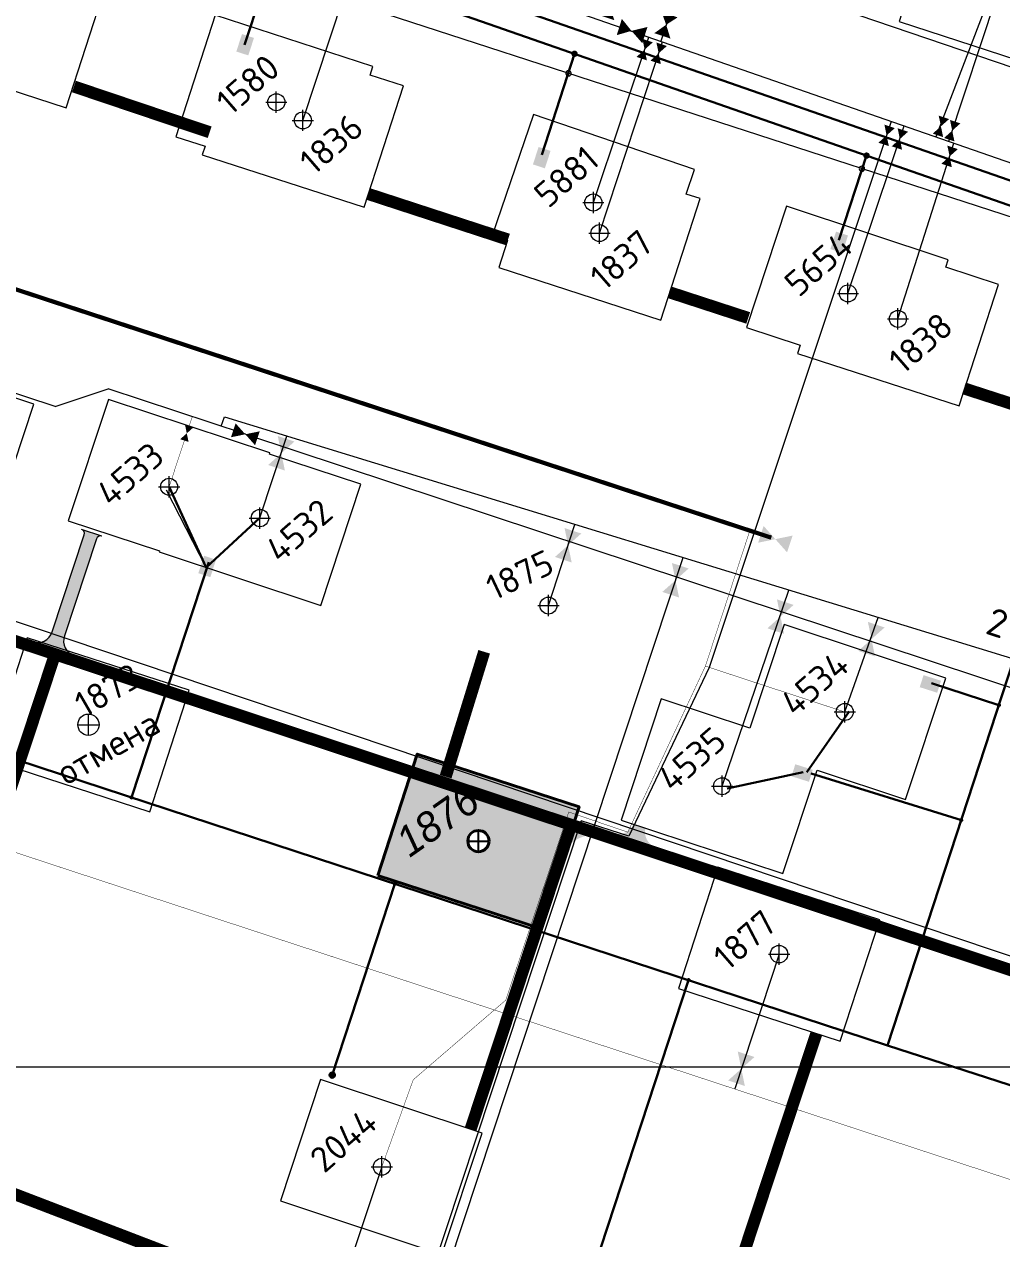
# Model space of a CAD drawing. Header units: millimetres. Extents: x 519 to 9564855, y -810 to 5021775.
# Drawn here: x 9538425 to 9538885, y 4996919 to 4997490 of the extents above; entities that cross this region are included whole.
import ezdxf
from ezdxf.enums import TextEntityAlignment as Align

# ---------------------------------------------------------------- set-up
doc = ezdxf.new("R2010")
doc.units = ezdxf.units.MM
doc.header["$LTSCALE"] = 2
doc.header["$MEASUREMENT"] = 0
doc.header["$PDMODE"] = 2
doc.header["$PDSIZE"] = 5
doc.linetypes.add('1', pattern=[0])
for name, color, linetype in [('2003-2004 Supplemental wells', 7, 'Continuous'), ('Existing roads', 41, 'Continuous'), ('GRID_PULKOVO', 7, 'Continuous'), ('Injection lines', 164, 'Continuous'), ('OilColl&Flowlines', 3, 'Continuous'), ('Stage8 wlls text', 7, 'Continuous'), ('Stage9.Color', 71, 'Continuous'), ('Скважины  2018 года', 7, 'Continuous'), ('Скважины 2017г', 221, 'Continuous'), ('Скважины на 2013 год.', 21, '1'), ('Скважины на 2020 год', 140, 'Continuous'), ('Скважины на 2021 год', 7, 'Continuous'), ('ТХ_выкидные линии 2020', 244, 'Continuous')]:
    doc.layers.add(name, color=color, linetype=linetype)
for name, color, linetype, lineweight in [('PPLINE_GAS', 4, 'GAS_LINE', 30), ('Скважины на 2022 год', 60, 'Continuous', 13), ('Скважины на 2024 год-125', 10, 'Continuous', 40), ('Электро', 1, 'Continuous', 30), ('Электроснаб', 1, 'Continuous', 18), ('Электроснабжене', 1, 'Continuous', 18)]:
    doc.layers.add(name, color=color, linetype=linetype, lineweight=lineweight)
doc.styles.add('92051501$0$STANDARD', font='simplex.shx')
doc.styles.add('Elect', font='isocpeur.ttf')
doc.styles.add('GeoApp', font='', dxfattribs={"height": 1})
doc.styles.add('Line_GUGK', font='')
doc.styles.get("Standard").update_dxf_attribs({"font": 'isocpeur.ttf', "width": 0.5})
doc.styles.get('GeoApp').set_extended_font_data('D431', italic=True)
doc.styles.get('Line_GUGK').set_extended_font_data('Bm431', italic=True)
doc.linetypes.add('g5_121_g', pattern='A,4,-0.4,["Г",GeoApp,S=1,R=0,X=0,Y=-0.5],-1.2,12', length=17.6)
doc.linetypes.add('GAS_LINE', pattern='A,0.5,-0.2,["G",92051501$0$STANDARD,S=0.1,R=0,X=-0.1,Y=-0.05],-0.05', length=0.75)

# ---------------------------------------------------------------- blocks, each defined once
blk = doc.blocks.new('92051501$0$VALVE')
at = {"layer": 'OilColl&Flowlines'}
for points in [[(-5.97, -3.45), (-5.97, 3.45), (0, 0)], [(5.97, -3.45), (0, 0), (5.97, 3.45)]]:
    blk.add_solid(points, dxfattribs=at)

msp = doc.modelspace()

# ---------------------------------------------------------------- hatches: boundary and pattern name
at = {"layer": 'Existing roads', "lineweight": 0}
h = msp.add_hatch(color=256, dxfattribs=at)
edge = h.paths.add_edge_path()
edge.add_arc((9538431.25455, 4997206.84439), 7.5, 251.691556, 341.691556)
edge.add_line((9538438.37489, 4997204.4884), (9538453.44642, 4997250.03797))
edge.add_arc((9538451.54769, 4997250.66619), 1.99996, 341.692751, 431.691556)
edge.add_line((9538452.17594, 4997252.56491), (9538461.67196, 4997249.42285))
edge.add_arc((9538461.04369, 4997247.52409), 2, 71.6915564, 161.6915563)
edge.add_line((9538459.14493, 4997248.15235), (9538444.07343, 4997202.60286))
edge.add_arc((9538451.19378, 4997200.24686), 7.5, 161.691556, 251.691556)
edge.add_line((9538448.83778, 4997193.12652), (9538428.89856, 4997199.72405))
h = msp.add_hatch(color=256, dxfattribs=at)
h.paths.add_polyline_path([(9538679.30802, 4997104.29392), (9538677.72078, 4997104.89068, 0.155118741), (9538673.18813, 4997114.4277), (9538681.74373, 4997111.67455)])
h.paths.add_polyline_path([(9538680.83373, 4997103.72029), (9538679.30802, 4997104.29392), (9538681.74373, 4997111.67455), (9538690.53966, 4997108.84407, 0.161550784)])
msp.add_hatch(color=256, dxfattribs=at).paths.add_polyline_path([(9538722.14047, 4997103.17615, -0.406846034), (9538717.31897, 4997112.47219), (9538711.61817, 4997114.35848, -0.406846034), (9538702.20351, 4997109.77293)])
at = {"layer": 'Скважины на 2024 год-125', "linetype": 'ByBlock', "lineweight": 0, "true_color": 0xadddf7}
h = msp.add_hatch(color=141, dxfattribs=at)
h.dxf.hatch_style = 1
h.paths.add_polyline_path([(9538686.01277, 4997122.27102), (9538609.92825, 4997146.99238), (9538591.38723, 4997089.92898), (9538667.47175, 4997065.20762)])
h.paths.add_polyline_path([(9538643.7, 4997106.1, -1), (9538633.7, 4997106.1, -1)], flags=16)
at = {"layer": 'Электро'}
for points in [[(9538524.90066, 4997477.14378), (9538530.52303, 4997475.31772), (9538533.18517, 4997483.51436), (9538527.56279, 4997485.34042)], [(9538664.30879, 4997424.08761), (9538669.93116, 4997422.26155), (9538672.5933, 4997430.45819), (9538666.97093, 4997432.28425)], [(9538804.12202, 4997384.31187), (9538809.74439, 4997382.48581), (9538812.40653, 4997390.68245), (9538806.78416, 4997392.50851)], [(9538507.05755, 4997232.02627), (9538512.66978, 4997230.16928), (9538515.37701, 4997238.35114), (9538509.76477, 4997240.20812)]]:
    msp.add_hatch(color=256, dxfattribs=at).paths.add_polyline_path(points)
at = {"layer": 'Электро', "ltscale": 7.5}
for points in [[(9538847.91272, 4997184.08357), (9538846.11696, 4997178.45145), (9538854.32781, 4997175.83347), (9538856.12358, 4997181.46559)], [(9538787.63864, 4997142.22876), (9538785.84288, 4997136.59663), (9538794.05373, 4997133.97866), (9538795.8495, 4997139.61078)]]:
    msp.add_hatch(color=256, dxfattribs=at).paths.add_polyline_path(points)
at = {"layer": 'Электро'}
h = msp.add_hatch(color=256, dxfattribs=at)
edge = h.paths.add_edge_path()
edge.add_arc((9538569.99702, 4996996.15797), 1.2343, 0, 360)
at = {"layer": 'Электроснаб', "lineweight": 0}
for points in [[(9538524.90066, 4997477.14378), (9538530.52303, 4997475.31772), (9538533.18517, 4997483.51436), (9538527.56279, 4997485.34042)], [(9538664.30879, 4997424.08761), (9538669.93116, 4997422.26155), (9538672.5933, 4997430.45819), (9538666.97093, 4997432.28425)], [(9538804.12202, 4997384.31187), (9538809.74439, 4997382.48581), (9538812.40653, 4997390.68245), (9538806.78416, 4997392.50851)], [(9538507.05755, 4997232.02627), (9538512.66978, 4997230.16928), (9538515.37701, 4997238.35114), (9538509.76477, 4997240.20812)]]:
    msp.add_hatch(color=1, dxfattribs=at).paths.add_polyline_path(points)
at = {"layer": 'Электроснаб', "lineweight": 0, "ltscale": 7.5}
for points in [[(9538847.91272, 4997184.08357), (9538846.11696, 4997178.45145), (9538854.32781, 4997175.83347), (9538856.12358, 4997181.46559)], [(9538787.63864, 4997142.22876), (9538785.84288, 4997136.59663), (9538794.05373, 4997133.97866), (9538795.8495, 4997139.61078)]]:
    msp.add_hatch(color=1, dxfattribs=at).paths.add_polyline_path(points)
at = {"layer": 'Электроснаб', "lineweight": 0}
h = msp.add_hatch(color=1, dxfattribs=at)
edge = h.paths.add_edge_path()
edge.add_arc((9538569.99702, 4996996.15797), 1.2343, 0, 360)
at = {"layer": 'Электроснабжене', "lineweight": 0}
for points in [[(9538524.90066, 4997477.14378), (9538530.52303, 4997475.31772), (9538533.18517, 4997483.51436), (9538527.56279, 4997485.34042)], [(9538664.30879, 4997424.08761), (9538669.93116, 4997422.26155), (9538672.5933, 4997430.45819), (9538666.97093, 4997432.28425)], [(9538804.12202, 4997384.31187), (9538809.74439, 4997382.48581), (9538812.40653, 4997390.68245), (9538806.78416, 4997392.50851)], [(9538507.05755, 4997232.02627), (9538512.66978, 4997230.16928), (9538515.37701, 4997238.35114), (9538509.76477, 4997240.20812)]]:
    msp.add_hatch(color=1, dxfattribs=at).paths.add_polyline_path(points)
at = {"layer": 'Электроснабжене', "lineweight": 0, "ltscale": 7.5}
for points in [[(9538847.91272, 4997184.08357), (9538846.11696, 4997178.45145), (9538854.32781, 4997175.83347), (9538856.12358, 4997181.46559)], [(9538787.63864, 4997142.22876), (9538785.84288, 4997136.59663), (9538794.05373, 4997133.97866), (9538795.8495, 4997139.61078)]]:
    msp.add_hatch(color=1, dxfattribs=at).paths.add_polyline_path(points)
at = {"layer": 'Электроснабжене', "lineweight": 0}
h = msp.add_hatch(color=1, dxfattribs=at)
edge = h.paths.add_edge_path()
edge.add_arc((9538569.99702, 4996996.15797), 1.2343, 0, 360)

# ---------------------------------------------------------------- linework, layer by layer
at = {"layer": '2003-2004 Supplemental wells', "color": 0, "linetype": 'ByBlock', "lineweight": 0}
msp.add_lwpolyline([(9538766.23541, 4997159.19898), (9538724.63745, 4997172.96299), (9538705.78202, 4997115.9776), (9538781.76255, 4997090.83702), (9538797.86458, 4997139.50103)], dxfattribs=at)
msp.add_circle((9538753.2, 4997131.9), 4, dxfattribs=at)
at = {"layer": '2003-2004 Supplemental wells', "color": 0, "linetype": 'ByBlock', "lineweight": 0, "ltscale": 80}
msp.add_point((9538753.2, 4997131.9), dxfattribs=at)
at = {"layer": 'Existing roads', "color": 4, "lineweight": 0}
msp.add_line((9538461.67196, 4997249.42285), (9538452.17594, 4997252.56491), dxfattribs=at)
at = {"layer": 'Existing roads', "lineweight": 0}
msp.add_line((9538697.66433, 4997107.54338), (9538717.60356, 4997100.94585), dxfattribs=at)
at = {"layer": 'Existing roads', "lineweight": 0, "const_width": 5.7, "flags": 128}
for points in [[(9538448.53718, 4997460.70456), (9538512.34373, 4997439.20727)], [(9538587.03088, 4997410.17073), (9538652.57785, 4997388.78298)], [(9538728.63172, 4997363.96686), (9538765.49151, 4997351.93963)], [(9538866.87722, 4997318.85782), (9538925.7494, 4997299.79281)], [(9538355.23252, 4996938.69259), (9538439.60859, 4997193.70699)], [(9538623.28741, 4997136.40725), (9538641.39491, 4997195.07036)], [(9538688.85808, 4996837.37637), (9537811.33173, 4997173.9528)], [(9538635.00102, 4996970.71478), (9538682.28196, 4997113.61459)], [(9538730.32668, 4996812.59232), (9538797.54663, 4997015.75489)]]:
    msp.add_lwpolyline(points, dxfattribs=at)
at = {"layer": 'Existing roads', "lineweight": 0, "const_width": 5.7, "elevation": 0.00005, "flags": 128}
msp.add_lwpolyline([(9539052.715, 4996991.34004), (9538067.08161, 4997317.07208)], dxfattribs=at)
at = {"layer": 'Existing roads', "lineweight": 0, "flags": 128}
for points in [[(9538428.89856, 4997199.72405, 0.414213562), (9538438.37489, 4997204.4884), (9538453.44642, 4997250.03797, 0.414207454), (9538452.17594, 4997252.56491, 0.414207454)], [(9538461.67196, 4997249.42285, 0.414213562), (9538459.14493, 4997248.15235), (9538444.07343, 4997202.60286, 0.414213562), (9538448.83778, 4997193.12652)]]:
    msp.add_lwpolyline(points, format="xyb", dxfattribs=at)
at = {"layer": 'GRID_PULKOVO', "lineweight": 0}
msp.add_line((9533000, 4997000), (9548000, 4997000), dxfattribs=at)
at = {"layer": 'Injection lines', "lineweight": 0, "const_width": 2}
msp.add_lwpolyline([(9538776.33571, 4997248.70458), (9537615.6552, 4997630.11949)], dxfattribs=at)
at = {"layer": 'Injection lines', "color": 3, "linetype": 'ByBlock', "lineweight": 0, "ltscale": 50, "const_width": 0.2}
msp.add_lwpolyline([(9538493.3, 4997272.6), (9538504.19566, 4997305.52916)], dxfattribs=at)
at = {"layer": 'Injection lines', "linetype": 'ByBlock', "lineweight": 0, "ltscale": 50, "const_width": 0.2}
for points in [[(9538745.37337, 4997188.33292), (9538766.2601, 4997252.01556)], [(9538708.89234, 4997110.31632), (9538745.37337, 4997188.33292)], [(9538810.9, 4997166.8), (9538745.33706, 4997188.34485)], [(9538708.89234, 4997110.31632), (9538681.1562, 4997119.79147), (9538651.56587, 4997031.41522), (9538608.05415, 4996993.97195), (9538593.3, 4996953.1)]]:
    msp.add_lwpolyline(points, dxfattribs=at)
at = {"layer": 'Injection lines', "lineweight": 0}
for points in [[(9538770.14566, 4997246.32292), (9538772.74543, 4997254.18003), (9538778.25, 4997248)], [(9538783.75457, 4997241.81998), (9538778.25, 4997248), (9538786.35434, 4997249.67709)]]:
    msp.add_solid(points, dxfattribs=at)
at = {"layer": 'OilColl&Flowlines', "linetype": 'ByBlock', "lineweight": 0, "ltscale": 50}
for p, q in [((9538620.593, 4997561.351, -23.536), (9538889.93829, 4997469.58686, -24.46939)), ((9538529.13435, 4997297.2774), (9539168.21536, 4997085.81707))]:
    msp.add_line(p, q, dxfattribs=at)
at = {"layer": 'OilColl&Flowlines', "lineweight": 0}
for p, q in [((9538439.71685, 4997310.30133), (9537713.81093, 4997550.49045)), ((9538529.13435, 4997297.2774), (9538464.71837, 4997318.59148)), ((9538753.2, 4997131.9), (9538784.66672, 4997224.05209))]:
    msp.add_line(p, q, dxfattribs=at)
at = {"layer": 'OilColl&Flowlines', "lineweight": 0, "ltscale": 50}
msp.add_line((9538743.5, 4997540.2), (9538724.37681, 4997481.94971), dxfattribs=at)
at = {"layer": 'OilColl&Flowlines', "linetype": 'ByBlock', "lineweight": 0}
for p, q in [((9538625.24429, 4997516.42147), (9538970.37507, 4997396.40774)), ((9538883.7, 4997515.40001), (9538853.6368, 4997437.00161)), ((9537986.38364, 4997355.71008), (9539129.49348, 4996971.03707)), ((9538517.82296, 4997301.02013), (9538519.28811, 4997305.44813)), ((9538519.28811, 4997305.44813), (9539174.44826, 4997104.4996)), ((9538536, 4997258), (9538548.71344, 4997296.42289)), ((9538810.9, 4997166.8), (9538826.57049, 4997211.1995)), ((9538593.3, 4996953.1), (9538544.7215, 4996807.09145))]:
    msp.add_line(p, q, dxfattribs=at)
at = {"layer": 'OilColl&Flowlines', "color": 3, "linetype": 'ByBlock', "lineweight": 0}
msp.add_line((9538439.71685, 4997310.30133), (9538464.71837, 4997318.59148), dxfattribs=at)
at = {"layer": 'OilColl&Flowlines', "color": 3, "linetype": 'ByBlock', "lineweight": 0, "ltscale": 5}
msp.add_line((9538587.17953, 4996793.04286), (9538734.84857, 4997239.33214), dxfattribs=at)
at = {"layer": 'OilColl&Flowlines', "lineweight": 0}
for points in [[(9538698.76443, 4997493.1603, 8, 0, 0), (9538700.53529, 4997498.38688, 0, 8, 0), (9538702.14608, 4997503.14098, 8, 8, 0)], [(9538725.15759, 4997484.4956, 8, 0, 0), (9538726.92845, 4997489.72217, 0, 8, 0), (9538728.53924, 4997494.47627, 8, 8, 0)], [(9538716.92972, 4997484.86186, 8, 0, 0), (9538710.62695, 4997486.85336, 0, 8, 0), (9538704.91217, 4997488.65907, 8, 8, 0)]]:
    msp.add_lwpolyline(points, format="xyseb", dxfattribs=at)
at = {"layer": 'OilColl&Flowlines', "linetype": 'ByBlock', "lineweight": 0, "ltscale": 50}
msp.add_lwpolyline([(9538832.73827, 4997444.26874), (9538747.09159, 4997187.76829), (9538709.3918, 4997108.42352), (9538687.02873, 4997115.60868), (9538580.97665, 4996795.09528)], dxfattribs=at)
at = {"layer": 'OilColl&Flowlines', "color": 3, "linetype": 'ByBlock', "lineweight": 0, "ltscale": 80, "const_width": 0.2}
msp.add_lwpolyline([(9537952.93948, 4997254.67694), (9539038.26846, 4996897.87866)], dxfattribs=at)
at = {"layer": 'OilColl&Flowlines', "lineweight": 0}
for points in [[(9538720.6763, 4997481.4684), (9538716.82593, 4997478.03886), (9538715.78105, 4997483.08815)], [(9538727.25318, 4997479.72607), (9538723.40281, 4997476.29653), (9538722.35793, 4997481.34582)], [(9538717.87081, 4997472.98957), (9538712.97556, 4997474.60932), (9538716.82593, 4997478.03886)], [(9538724.44769, 4997471.24725), (9538719.55244, 4997472.867), (9538723.40281, 4997476.29653)], [(9538859.92611, 4997445.41649), (9538856.07574, 4997441.98695), (9538855.03086, 4997447.03624)], [(9538834.40341, 4997441.15382), (9538830.55304, 4997437.72428), (9538829.50816, 4997442.77357)], [(9538840.62826, 4997439.46094), (9538836.77789, 4997436.0314), (9538835.73301, 4997441.08069)], [(9538857.12062, 4997436.93767), (9538852.22537, 4997438.55742), (9538856.07574, 4997441.98695)], [(9538862.43105, 4997434.90129), (9538857.5358, 4997436.52104), (9538861.38617, 4997439.95058)], [(9538865.23654, 4997443.38012), (9538861.38617, 4997439.95058), (9538860.34129, 4997444.99987)], [(9538831.59792, 4997432.67499), (9538826.70267, 4997434.29474), (9538830.55304, 4997437.72428)], [(9538837.82277, 4997430.98212), (9538832.92752, 4997432.60187), (9538836.77789, 4997436.0314)], [(9538864.00712, 4997431.27634), (9538860.15675, 4997427.84681), (9538859.11187, 4997432.89609)], [(9538861.20163, 4997422.79752), (9538856.30638, 4997424.41727), (9538860.15675, 4997427.84681)], [(9538502.44794, 4997293.67802), (9538498.51939, 4997294.97791), (9538501.6094, 4997297.73019)], [(9538504.69941, 4997300.48248), (9538501.6094, 4997297.73019), (9538500.77086, 4997301.78236)], [(9538778.99597, 4997219.71636), (9538786.85308, 4997217.11659), (9538780.67306, 4997211.61202)], [(9538774.49303, 4997206.10746), (9538780.67306, 4997211.61202), (9538782.35014, 4997203.50768)], [(9538760.57209, 4997007.25309), (9538768.42919, 4997004.65331), (9538762.24917, 4996999.14875)], [(9538756.06915, 4996993.64418), (9538762.24917, 4996999.14875), (9538763.92625, 4996991.04441)]]:
    msp.add_solid(points, dxfattribs=at)
at = {"layer": 'OilColl&Flowlines', "linetype": 'ByBlock', "lineweight": 0}
for points in [[(9538544.36796, 4997296.46274), (9538552.22506, 4997293.86296), (9538546.04504, 4997288.3584)], [(9538539.86502, 4997282.85383), (9538546.04504, 4997288.3584), (9538547.72212, 4997280.25406)], [(9538679.17095, 4997253.24613), (9538687.02806, 4997250.64636), (9538680.84803, 4997245.14179)], [(9538674.66801, 4997239.63723), (9538680.84803, 4997245.14179), (9538682.52512, 4997237.03745)], [(9538729.63478, 4997236.80685), (9538737.49188, 4997234.20707), (9538731.31186, 4997228.70251)], [(9538725.13183, 4997223.19794), (9538731.31186, 4997228.70251), (9538732.98894, 4997220.59816)], [(9538821.75084, 4997209.09744), (9538829.60794, 4997206.49767), (9538823.42792, 4997200.9931)], [(9538817.24789, 4997195.48853), (9538823.42792, 4997200.9931), (9538825.105, 4997192.88876)]]:
    msp.add_solid(points, dxfattribs=at)
at = {"layer": 'PPLINE_GAS', "linetype": 'g5_121_g'}
msp.add_lwpolyline([(9534778.5479, 4998536.78098), (9534874.18051, 4998503.20616), (9535072.84513, 4998402.39372), (9535451.90206, 4998298.75678), (9537303.35592, 4997704.5983), (9537377.97521, 4997927.57471), (9538200.14956, 4997654.43587), (9538214.55082, 4997649.50142), (9538234.24131, 4997643.04917), (9538590.1015, 4997520.55902), (9539125.3331, 4997334.13457), (9539210.91174, 4997304.42884), (9539345.38339, 4997257.75155), (9539456.46224, 4997220.86465), (9539620.38329, 4997166.42999), (9539867.53158, 4997084.35735), (9540014.59686, 4997034.46686), (9540009.45675, 4997018.26256), (9541300.177, 4996571.493), (9541398.857, 4996623.815), (9541532.03867, 4997015.00349), (9541563.89422, 4997108.93401), (9541575.96726, 4997105.29839)], dxfattribs=at)
at = {"layer": 'Stage8 wlls text', "color": 0, "linetype": 'ByBlock', "lineweight": 0}
for points in [[(9538488.75241, 4997242.49256), (9538488.58202, 4997241.9776), (9538564.56254, 4997216.83702), (9538583.41798, 4997273.82241), (9538540.54759, 4997288.00745)], [(9538797.86458, 4997139.50103), (9538839.46254, 4997125.73702), (9538858.31798, 4997182.72241), (9538782.33745, 4997207.86299), (9538766.23541, 4997159.19898)]]:
    msp.add_lwpolyline(points, dxfattribs=at)
msp.add_lwpolyline([(9538545.58202, 4996937.0776), (9538621.56255, 4996911.93702), (9538640.41798, 4996968.92241), (9538564.43745, 4996994.06299)], close=True, dxfattribs=at)
for centre, radius in [((9538536, 4997257.9), 4.0951), ((9538810.9, 4997166.8), 4), ((9538593.3, 4996953.1), 4)]:
    msp.add_circle(centre, radius, dxfattribs=at)
at = {"layer": 'Stage8 wlls text', "color": 0, "linetype": 'ByBlock', "lineweight": 0, "ltscale": 25}
msp.add_point((9538536, 4997257.9), dxfattribs=at)
at = {"layer": 'Stage8 wlls text', "color": 0, "linetype": 'ByBlock', "lineweight": 0}
msp.add_point((9538810.9, 4997166.8), dxfattribs=at)
at = {"layer": 'Stage8 wlls text', "color": 0, "linetype": 'ByBlock', "lineweight": 0, "ltscale": 80}
msp.add_point((9538593.3, 4996953.1), dxfattribs=at)
at = {"layer": 'Stage9.Color', "color": 0, "linetype": 'ByBlock', "lineweight": 0}
msp.add_lwpolyline([(9538540.54759, 4997288.00745), (9538540.71798, 4997288.52241), (9538464.73745, 4997313.66299), (9538445.88202, 4997256.6776), (9538488.75241, 4997242.49256)], dxfattribs=at)
msp.add_circle((9538493.3, 4997272.6), 4, dxfattribs=at)
at = {"layer": 'Stage9.Color', "color": 0, "linetype": 'ByBlock', "lineweight": 0, "ltscale": 80}
msp.add_point((9538493.3, 4997272.6), dxfattribs=at)
at = {"layer": 'Скважины  2018 года', "color": 0, "linetype": 'ByBlock', "lineweight": 0}
msp.add_lwpolyline([(9538334.89031, 4997279.61537), (9538410.82396, 4997254.4344), (9538429.70969, 4997311.38463), (9538353.77604, 4997336.5656)], close=True, dxfattribs=at)
at = {"layer": 'Скважины 2017г', "color": 3, "linetype": 'ByBlock', "lineweight": 0, "ltscale": 5}
msp.add_lwpolyline([(9538780, 4997053), (9538759.16799, 4996989.63201)], dxfattribs=at)
at = {"layer": 'Скважины на 2013 год.', "color": 3, "linetype": 'ByBlock', "lineweight": 0, "ltscale": 5}
for p, q in [((9538556.2, 4997444.8), (9538584.24082, 4997530.01988)), ((9538883.7, 4997507.4), (9538859.58537, 4997434.93309)), ((9538695.6, 4997391.8), (9538725.17196, 4997481.67321)), ((9538835.9, 4997351.5), (9538862.12735, 4997434.04916))]:
    msp.add_line(p, q, dxfattribs=at)
at = {"layer": 'Скважины на 2013 год.', "color": 0, "linetype": 'ByBlock', "lineweight": 0}
msp.add_lwpolyline([(9538368.80309, 4997475.38266), (9538444.91178, 4997450.73582), (9538463.39691, 4997507.81734), (9538387.28822, 4997532.46418)], close=True, dxfattribs=at)
for points in [[(9538838.8176, 4997498.63862), (9538836.40309, 4997491.18266), (9538912.51178, 4997466.53582), (9538930.99691, 4997523.61734), (9538928.80354, 4997524.32764)], [(9538510.21963, 4997432.63456), (9538508.90309, 4997428.58266), (9538585.01178, 4997403.93582), (9538603.49691, 4997461.01734), (9538587.81333, 4997466.09627)], [(9538652.40718, 4997388.27959), (9538648.30309, 4997375.58266), (9538724.41178, 4997350.93582), (9538742.89691, 4997408.01734), (9538736.31979, 4997410.14726)], [(9538789.87998, 4997339.14315), (9538788.60309, 4997335.28266), (9538864.71178, 4997310.63582), (9538883.19691, 4997367.71734), (9538858.36406, 4997375.75915)]]:
    msp.add_lwpolyline(points, dxfattribs=at)
for centre in [(9538556.2, 4997444.8), (9538695.6, 4997391.8), (9538835.9, 4997351.5)]:
    msp.add_circle(centre, 4, dxfattribs=at)
for p in [(9538556.2, 4997444.8), (9538695.6, 4997391.8), (9538835.9, 4997351.5)]:
    msp.add_point(p, dxfattribs=at)
at = {"layer": 'Скважины на 2020 год', "color": 0, "linetype": 'ByBlock', "lineweight": 0}
for points in [[(9538736.31979, 4997410.14726), (9538740.25818, 4997421.63437), (9538664.56671, 4997447.53423), (9538645.14182, 4997390.76563), (9538652.40718, 4997388.27959)], [(9538858.36406, 4997375.75915), (9538859.51798, 4997379.32241), (9538783.53745, 4997404.46299), (9538764.68202, 4997347.4776), (9538789.87998, 4997339.14315)]]:
    msp.add_lwpolyline(points, dxfattribs=at)
for centre in [(9538692.7, 4997406.2), (9538812.4, 4997363.5)]:
    msp.add_circle(centre, 4, dxfattribs=at)
for p in [(9538692.7, 4997406.2), (9538812.4, 4997363.5)]:
    msp.add_point(p, dxfattribs=at)
at = {"layer": 'Скважины на 2021 год', "color": 3, "linetype": 'ByBlock', "lineweight": 0, "ltscale": 50}
msp.add_line((9538671.6, 4997216.8), (9538684.01891, 4997254.92245), dxfattribs=at)
at = {"layer": 'Скважины на 2021 год', "lineweight": 0}
for points in [[(9538408.08723, 4997144.62898), (9538484.17175, 4997119.90762), (9538502.71277, 4997176.97102), (9538426.62825, 4997201.69238)], [(9538732.68723, 4997036.82898), (9538808.77175, 4997012.10762), (9538827.31277, 4997069.17102), (9538751.22825, 4997093.89238)]]:
    msp.add_lwpolyline(points, close=True, dxfattribs=at)
at = {"layer": 'Скважины на 2021 год', "color": 0, "linetype": 'ByBlock', "lineweight": 0}
msp.add_circle((9538671.6, 4997216.8), 4, dxfattribs=at)
at = {"layer": 'Скважины на 2021 год', "lineweight": 0}
for centre, radius in [((9538455.4, 4997160.8), 5), ((9538780, 4997053), 4.1)]:
    msp.add_circle(centre, radius, dxfattribs=at)
at = {"layer": 'Скважины на 2021 год', "color": 0, "linetype": 'ByBlock', "lineweight": 0}
msp.add_point((9538671.6, 4997216.8), dxfattribs=at)
at = {"layer": 'Скважины на 2021 год', "lineweight": 0}
for p in [(9538455.4, 4997160.8), (9538780, 4997053)]:
    msp.add_point(p, dxfattribs=at)
at = {"layer": 'Скважины на 2022 год', "color": 0, "lineweight": 0}
msp.add_line((9538587.81333, 4997466.09627), (9538589.11066, 4997470.08905), dxfattribs=at)
at = {"layer": 'Скважины на 2022 год', "color": 0, "linetype": 'ByBlock', "lineweight": 0}
msp.add_lwpolyline([(9538589.11066, 4997470.08905), (9538514.92825, 4997494.19238), (9538496.38723, 4997437.12898), (9538510.21566, 4997432.63585), (9538510.21566, 4997432.63585)], dxfattribs=at)
msp.add_circle((9538543.7, 4997453.3), 4, dxfattribs=at)
msp.add_point((9538543.7, 4997453.3), dxfattribs=at)
at = {"layer": 'Скважины на 2024 год-125'}
msp.add_lwpolyline([(9538591.38723, 4997089.92898), (9538667.47175, 4997065.20762), (9538686.01277, 4997122.27102), (9538609.92825, 4997146.99238)], close=True, dxfattribs=at)
at = {"layer": 'Скважины на 2024 год-125', "ltscale": 50}
msp.add_circle((9538638.7, 4997106.1), 5, dxfattribs=at)
at = {"layer": 'Скважины на 2024 год-125', "lineweight": 25}
msp.add_point((9538638.7, 4997106.1), dxfattribs=at)
at = {"layer": 'ТХ_выкидные линии 2020', "color": 3, "lineweight": 0}
for p, q in [((9538692.7, 4997406.2), (9538718.796, 4997483.89035)), ((9538812.4, 4997363.5), (9538838.83085, 4997442.15015))]:
    msp.add_line(p, q, dxfattribs=at)
at = {"layer": 'Электро'}
for p, q in [((9539108.67465, 4997327.94565), (9537954.35673, 4997730.47267)), ((9538543.36278, 4997525.07791, -96.49293), (9538528.7841, 4997480.20934, -96.49293)), ((9538683.87188, 4997476.08039), (9538668.55764, 4997428.5621, -96.49293)), ((9538821.11209, 4997428.22279), (9538808.03978, 4997388.44045, -96.49293))]:
    msp.add_line(p, q, dxfattribs=at)
at = {"layer": 'Электро', "ltscale": 0.05}
msp.add_line((9537778.67851, 4997354.94008), (9538492.84013, 4997121.03607, 0), dxfattribs=at)
at = {"layer": 'Электро', "ltscale": 0.5}
for p, q in [((9538510.73071, 4997234.73956, 0), (9538493.3, 4997272.6)), ((9538510.73071, 4997234.73956, 0), (9538536.00032, 4997257.99046, 0)), ((9538475.64014, 4997126.66945, 0), (9538511.95416, 4997237.1888))]:
    msp.add_line(p, q, dxfattribs=at)
at = {"layer": 'Электро', "ltscale": 7.5}
for p, q in [((9538906.02579, 4997239.81282, 0), (9538831.04351, 4997010.07434, 0)), ((9538865.76431, 4997115.90085, 0), (9538795.13278, 4997137.88056)), ((9538492.84013, 4997121.03607, 0), (9538831.04351, 4997010.07434, 0)), ((9538569.99702, 4996996.15797), (9538599.42031, 4997086.068, 0)), ((9538668.22008, 4996830.21695, 0), (9538737.47938, 4997040.77196, 0)), ((9538831.04351, 4997010.07434, 0), (9538961.2345, 4996967.77273, 0))]:
    msp.add_line(p, q, dxfattribs=at)
at = {"layer": 'Электро', "ltscale": 25}
msp.add_line((9538851.66513, 4997180.34749), (9538883.32269, 4997169.99865, 0), dxfattribs=at)
at = {"layer": 'Электро', "ltscale": 2}
for p, q in [((9538793.06587, 4997138.48366), (9538812.99193, 4997166.99)), ((9538755.62557, 4997130.87578), (9538791.39105, 4997138.49268))]:
    msp.add_line(p, q, dxfattribs=at)
at = {"layer": 'Электро', "const_width": 1.5}
for points in [[(9538684.10365, 4997476.79368, 1), (9538683.64012, 4997475.3671, 1)], [(9538821.34385, 4997428.93608, 1), (9538820.88032, 4997427.5095, 1)]]:
    msp.add_lwpolyline(points, format="xyb", close=True, dxfattribs=at)
at = {"layer": 'Электро'}
msp.add_circle((9538569.99702, 4996996.15797), 1.2343, dxfattribs=at)
for centre, start, end in [((9538883.32269, 4997169.99865, 0), 162, 342), ((9538883.32269, 4997169.99865, 0), 342, 162), ((9538475.64014, 4997126.66945, 0), 161.9999999, 341.9999999), ((9538475.64014, 4997126.66945, 0), 341.9999999, 161.9999999), ((9538865.6007, 4997115.95424, 0), 162, 342), ((9538865.6007, 4997115.95424, 0), 342, 162), ((9538599.42031, 4997086.068, 0), 162, 342), ((9538599.42031, 4997086.068, 0), 342, 162), ((9538737.47938, 4997040.77196, 0), 162, 342), ((9538737.47938, 4997040.77196, 0), 342, 162)]:
    msp.add_arc(centre, 0.5, start, end, dxfattribs=at)
at = {"layer": 'Электроснаб', "color": 1, "lineweight": 0}
for p, q in [((9539108.67465, 4997327.94565), (9537920.27956, 4997714.07862)), ((9538539.40954, 4997512.91109, -96.49293), (9538528.7841, 4997480.20934, -96.49293)), ((9538681.01464, 4997466.90081, -96.49293), (9538668.55764, 4997428.5621, -96.49293)), ((9538818.96888, 4997422.07676, -96.49293), (9538808.03978, 4997388.44045, -96.49293))]:
    msp.add_line(p, q, dxfattribs=at)
at = {"layer": 'Электроснаб', "color": 1, "lineweight": 0, "ltscale": 0.05}
msp.add_line((9537778.67851, 4997354.94008), (9538492.84013, 4997121.03607, 0), dxfattribs=at)
at = {"layer": 'Электроснаб', "color": 1, "lineweight": 0, "ltscale": 0.5}
for p, q in [((9538510.73071, 4997234.73956, 0), (9538492.00032, 4997270.99046, 0)), ((9538510.73071, 4997234.73956, 0), (9538536.00032, 4997257.99046, 0)), ((9538475.64014, 4997126.66945, 0), (9538511.95416, 4997237.1888))]:
    msp.add_line(p, q, dxfattribs=at)
at = {"layer": 'Электроснаб', "color": 1, "lineweight": 0, "ltscale": 7.5}
for p, q in [((9538906.02579, 4997239.81282, 0), (9538831.04351, 4997010.07434, 0)), ((9538865.76431, 4997115.90085, 0), (9538795.13278, 4997137.88056)), ((9538492.84013, 4997121.03607, 0), (9538831.04351, 4997010.07434, 0)), ((9538569.99702, 4996996.15797), (9538599.42031, 4997086.068, 0)), ((9538668.22008, 4996830.21695, 0), (9538737.47938, 4997040.77196, 0)), ((9538831.04351, 4997010.07434, 0), (9538961.2345, 4996967.77273, 0))]:
    msp.add_line(p, q, dxfattribs=at)
at = {"layer": 'Электроснаб', "color": 1, "lineweight": 0, "ltscale": 25}
msp.add_line((9538851.66513, 4997180.34749), (9538883.32269, 4997169.99865, 0), dxfattribs=at)
at = {"layer": 'Электроснаб', "color": 1, "lineweight": 0, "ltscale": 2}
for p, q in [((9538793.06587, 4997138.48366), (9538812.99193, 4997166.99)), ((9538755.62557, 4997130.87578), (9538791.39105, 4997138.49268))]:
    msp.add_line(p, q, dxfattribs=at)
at = {"layer": 'Электроснаб', "color": 1, "lineweight": 0}
msp.add_circle((9538569.99702, 4996996.15797), 1.2343, dxfattribs=at)
for centre, radius, start, end in [((9538681.01464, 4997466.90081, -96.49293), 1.25, 162.0000001, 342.0000001), ((9538681.01464, 4997466.90081, -96.49293), 1.25, 342.0000001, 162.0000001), ((9538818.96888, 4997422.07676, -96.49293), 1.25, 342, 162), ((9538818.96888, 4997422.07676, -96.49293), 1.25, 162, 342), ((9538883.32269, 4997169.99865, 0), 0.5, 162, 342), ((9538883.32269, 4997169.99865, 0), 0.5, 342, 162), ((9538475.64014, 4997126.66945, 0), 0.5, 161.9999999, 341.9999999), ((9538475.64014, 4997126.66945, 0), 0.5, 341.9999999, 161.9999999), ((9538865.6007, 4997115.95424, 0), 0.5, 162, 342), ((9538865.6007, 4997115.95424, 0), 0.5, 342, 162), ((9538599.42031, 4997086.068, 0), 0.5, 162, 342), ((9538599.42031, 4997086.068, 0), 0.5, 342, 162), ((9538737.47938, 4997040.77196, 0), 0.5, 162, 342), ((9538737.47938, 4997040.77196, 0), 0.5, 342, 162)]:
    msp.add_arc(centre, radius, start, end, dxfattribs=at)
at = {"layer": 'Электроснабжене', "color": 1, "lineweight": 0}
for p, q in [((9539108.67465, 4997327.94565), (9537920.27956, 4997714.07862)), ((9538539.40954, 4997512.91109, -96.49293), (9538528.7841, 4997480.20934, -96.49293)), ((9538681.01464, 4997466.90081, -96.49293), (9538668.55764, 4997428.5621, -96.49293)), ((9538818.96888, 4997422.07676, -96.49293), (9538808.03978, 4997388.44045, -96.49293))]:
    msp.add_line(p, q, dxfattribs=at)
at = {"layer": 'Электроснабжене', "color": 1, "lineweight": 0, "ltscale": 0.05}
msp.add_line((9537778.67851, 4997354.94008), (9538492.84013, 4997121.03607, 0), dxfattribs=at)
at = {"layer": 'Электроснабжене', "color": 1, "lineweight": 0, "ltscale": 0.5}
for p, q in [((9538510.73071, 4997234.73956, 0), (9538492.00032, 4997270.99046, 0)), ((9538510.73071, 4997234.73956, 0), (9538536.00032, 4997257.99046, 0)), ((9538475.64014, 4997126.66945, 0), (9538511.95416, 4997237.1888))]:
    msp.add_line(p, q, dxfattribs=at)
at = {"layer": 'Электроснабжене', "color": 1, "lineweight": 0, "ltscale": 7.5}
for p, q in [((9538906.02579, 4997239.81282, 0), (9538831.04351, 4997010.07434, 0)), ((9538865.76431, 4997115.90085, 0), (9538795.13278, 4997137.88056)), ((9538492.84013, 4997121.03607, 0), (9538831.04351, 4997010.07434, 0)), ((9538569.99702, 4996996.15797), (9538599.42031, 4997086.068, 0)), ((9538668.22008, 4996830.21695, 0), (9538737.47938, 4997040.77196, 0)), ((9538831.04351, 4997010.07434, 0), (9538961.2345, 4996967.77273, 0))]:
    msp.add_line(p, q, dxfattribs=at)
at = {"layer": 'Электроснабжене', "color": 1, "lineweight": 0, "ltscale": 25}
msp.add_line((9538851.66513, 4997180.34749), (9538883.32269, 4997169.99865, 0), dxfattribs=at)
at = {"layer": 'Электроснабжене', "color": 1, "lineweight": 0, "ltscale": 2}
for p, q in [((9538793.06587, 4997138.48366), (9538812.99193, 4997166.99)), ((9538755.62557, 4997130.87578), (9538791.39105, 4997138.49268))]:
    msp.add_line(p, q, dxfattribs=at)
at = {"layer": 'Электроснабжене', "color": 1, "lineweight": 0}
msp.add_circle((9538569.99702, 4996996.15797), 1.2343, dxfattribs=at)
for centre, radius, start, end in [((9538681.01464, 4997466.90081, -96.49293), 1.25, 162.0000001, 342.0000001), ((9538681.01464, 4997466.90081, -96.49293), 1.25, 342.0000001, 162.0000001), ((9538818.96888, 4997422.07676, -96.49293), 1.25, 342, 162), ((9538818.96888, 4997422.07676, -96.49293), 1.25, 162, 342), ((9538883.32269, 4997169.99865, 0), 0.5, 162, 342), ((9538883.32269, 4997169.99865, 0), 0.5, 342, 162), ((9538475.64014, 4997126.66945, 0), 0.5, 161.9999999, 341.9999999), ((9538475.64014, 4997126.66945, 0), 0.5, 341.9999999, 161.9999999), ((9538865.6007, 4997115.95424, 0), 0.5, 162, 342), ((9538865.6007, 4997115.95424, 0), 0.5, 342, 162), ((9538599.42031, 4997086.068, 0), 0.5, 162, 342), ((9538599.42031, 4997086.068, 0), 0.5, 342, 162), ((9538737.47938, 4997040.77196, 0), 0.5, 162, 342), ((9538737.47938, 4997040.77196, 0), 0.5, 342, 162)]:
    msp.add_arc(centre, radius, start, end, dxfattribs=at)

# ---------------------------------------------------------------- block references
at = {"layer": 'OilColl&Flowlines', "lineweight": 0, "rotation": 341.6915559985446}
msp.add_blockref('92051501$0$VALVE', (9538529.13435, 4997297.2774), dxfattribs=at)

# ---------------------------------------------------------------- texts
at = {"layer": '2003-2004 Supplemental wells', "color": 0, "linetype": 'ByBlock', "lineweight": 0, "style": 'Elect'}
msp.add_text('4535', height=12, rotation=41, dxfattribs=at).set_placement((9538729.77245, 4997128.60925))
at = {"layer": 'OilColl&Flowlines', "color": 7, "lineweight": 0, "style": 'Elect'}
msp.add_text('2 7/8"', height=13.005167, rotation=341.8394416, dxfattribs=at).set_placement((9538876.35026, 4997203.86287, -0.00001))
at = {"layer": 'Stage8 wlls text', "color": 0, "linetype": 'ByBlock', "lineweight": 0, "style": 'Elect'}
for s, p in [('4532', (9538545.33645, 4997236.19619)), ('4534', (9538787.38775, 4997164.09286)), ('2044', (9538566.21283, 4996949.65621))]:
    msp.add_text(s, height=12, rotation=41, dxfattribs=at).set_placement(p)
at = {"layer": 'Stage9.Color', "color": 0, "linetype": 'ByBlock', "lineweight": 0, "style": 'Elect'}
msp.add_text('4533', height=12, rotation=41, dxfattribs=at).set_placement((9538465.86183, 4997262.66293))
at = {"layer": 'Скважины на 2013 год.', "color": 0, "linetype": 'ByBlock', "lineweight": 0, "style": 'Elect'}
for s, p in [('1836', (9538561.32048, 4997418.59404)), ('1837', (9538697.84168, 4997364.26402)), ('1838', (9538838.24368, 4997324.98213))]:
    msp.add_text(s, height=12, rotation=41, dxfattribs=at).set_placement(p)
at = {"layer": 'Скважины на 2020 год', "color": 0, "linetype": 'ByBlock', "lineweight": 0, "style": 'Elect'}
for s, p in [('5881', (9538671.54937, 4997403.0265)), ('5654', (9538789.24083, 4997361.18325))]:
    msp.add_text(s, height=12, rotation=41, dxfattribs=at).set_placement(p)
at = {"layer": 'Скважины на 2021 год', "color": 0, "linetype": 'ByBlock', "lineweight": 0}
msp.add_text('1875', height=12, rotation=25.2768551, dxfattribs=at).set_placement((9538647.67358, 4997215.66098), align=Align.BOTTOM_LEFT)
at = {"layer": 'Скважины на 2021 год'}
for s, p in [('1873', (9538455.4, 4997160.8)), ('отмена', (9538446.80231, 4997128.80192))]:
    msp.add_text(s, height=12, rotation=30, dxfattribs=at).set_placement(p, align=Align.BOTTOM_LEFT)
at = {"layer": 'Скважины на 2021 год', "lineweight": 0}
msp.add_text('1877', height=12, rotation=41, dxfattribs=at).set_placement((9538758.18433, 4997041.99525), align=Align.BOTTOM_LEFT)
at = {"layer": 'Скважины на 2022 год', "color": 0, "linetype": 'ByBlock', "lineweight": 0}
msp.add_text('1580', height=12, rotation=41, dxfattribs=at).set_placement((9538524.5464, 4997443.89752), align=Align.BOTTOM_LEFT)
at = {"layer": 'Скважины на 2024 год-125', "color": 1, "lineweight": 0, "style": 'Line_GUGK'}
msp.add_text('1876', height=14, rotation=35, dxfattribs=at).set_placement((9538606.35104, 4997098.13513))

doc.saveas('drawing.dxf')
